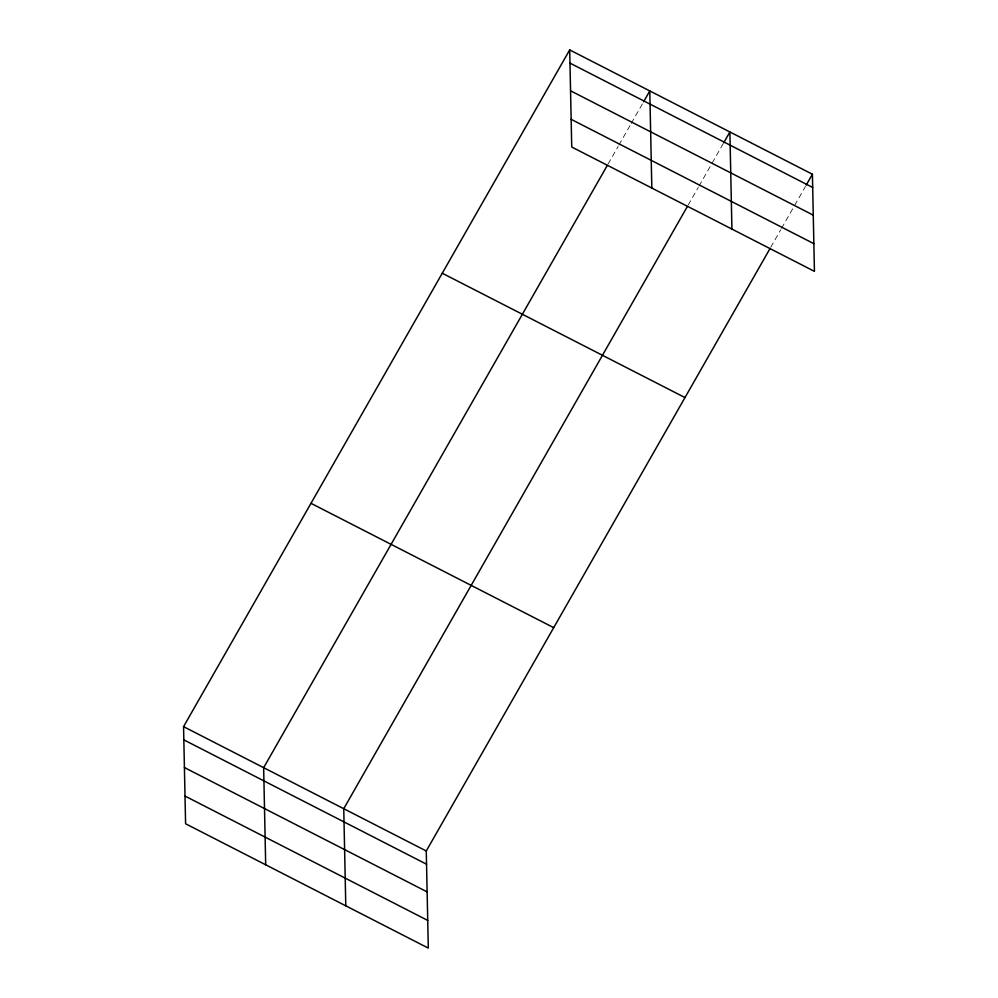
<?xml version="1.0" encoding="UTF-8"?>
<svg xmlns="http://www.w3.org/2000/svg" width="998" height="998" viewBox="0 0 998 998"><rect width="100%" height="100%" fill="white"/><g stroke="black" fill="none" stroke-linecap="round" stroke-linejoin="round"><path stroke-width="0.75" stroke-dasharray="4.99 3.74" d="M608.081 164.021L618.124 146.432M618.897 145.072L630.486 124.775M631.26 123.415L642.837 103.118M688.183 205.052L698.226 187.462M698.999 186.102L711.349 164.445M712.123 163.098L723.712 142.789M770.706 247.329L780.748 229.74M781.521 228.38L793.872 206.723M794.645 205.376L805.461 186.426"/><path stroke-width="1.5" d="M769.932 248.689L426.271 850.982L428.304 948.1L185.591 823.762L183.557 726.644L569.696 49.9L812.409 174.238L814.443 271.356L571.729 147.018L569.696 49.9M607.32 165.381L263.647 767.674L265.693 864.792M643.61 101.759L649.785 90.93L651.819 188.048M687.41 206.411L343.749 808.704L345.782 905.822M723.712 142.789L729.887 131.973L731.921 229.078M806.234 185.067L812.409 174.238M569.97 63.111L812.684 187.462M570.557 90.806L813.27 215.144M571.143 119.323L813.869 243.674M442.264 273.227L684.977 397.566M310.977 503.316L553.703 627.655M183.557 726.644L426.271 850.982M183.832 739.855L426.545 864.206M184.418 767.549L427.132 891.888M185.017 796.067L427.73 920.418"/></g></svg>
